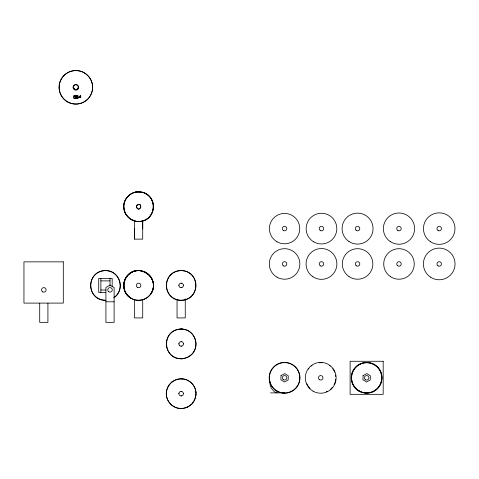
<?xml version="1.0" encoding="UTF-8"?>
<svg xmlns="http://www.w3.org/2000/svg" width="479" height="479" viewBox="0 0 479 479"><rect width="100%" height="100%" fill="white"/><g stroke="black" fill="none" stroke-linecap="round" stroke-linejoin="round"><path stroke-width="0.72" d="M125.402 199.881C120.007 209.317 128.21 222.31 139.042 221.502M142.712 228.86L142.712 220.783L142.712 239.135L134.509 239.135L134.509 228.86M195.971 394.642L195.893 391.876M123.768 206.257C123.822 199.066 129.797 192.57 136.958 191.905A3.227 3.227 0 0 1 137.162 191.887L137.796 191.834A6.005 6.005 0 0 1 138.144 191.822L143.431 192.612M178.883 285.448L178.912 285.089M178.883 343.91L178.912 343.551M178.883 393.666L178.912 393.307M142.652 220.945C157.836 217.574 156.07 193.061 140.527 191.935M195.971 394.588L194.618 399.929M140.682 221.364C152.999 220.322 158.022 202.755 148.179 195.3M166.608 390.69C164.674 398.911 171.111 407.731 179.517 408.425A4.646 4.646 0 0 0 179.703 408.437L180.338 408.491A5.993 5.993 0 0 0 180.685 408.503L181.188 408.509A6.598 6.598 0 0 0 181.517 408.509M166.644 390.511L168.363 386.128M166.482 391.361L166.656 390.457M77.73 97.644L77.742 97.614A2.09 2.09 0 0 0 77.808 97.093L77.808 97.015A0.922 0.922 0 0 1 76.365 97.141A1.174 1.174 0 0 1 76.389 95.596M167.279 338.629L167.482 338.12M128.683 274.407L132.557 271.886L136.958 270.689A3.323 3.323 0 0 1 137.168 270.671L137.796 270.623A5.999 5.999 0 0 1 138.144 270.605L138.647 270.599A6.161 6.161 0 0 1 139.054 270.605C124.217 269.312 117.912 291.669 131.222 298.327A14.849 14.849 0 0 0 153.46 285.448C153.657 277.646 146.796 270.629 139.006 270.605A6.598 6.598 0 0 0 138.641 270.599M125.402 278.67C120.48 287.388 126.989 299.477 136.958 300.201A3.323 3.323 0 0 0 137.168 300.219L137.796 300.273A5.999 5.999 0 0 0 138.144 300.285L138.641 300.297A6.598 6.598 0 0 0 138.976 300.291L139.042 300.285M194.618 399.929L192.055 403.749L188.397 406.623M125.732 199.27L128.701 195.606M125.732 278.06C136.132 259.642 162.944 278.796 150.37 294.513C154.765 289.011 154.37 280.449 149.514 275.365M168.333 386.17L169.327 384.685M168.794 385.439L171.284 382.571M144.191 299.207C149.693 297.052 153.531 291.358 153.46 285.448A14.849 14.849 0 0 0 131.186 272.587A14.849 14.849 0 0 0 131.186 298.309L130.635 297.974M128.701 274.389C121.882 280.155 122.277 291.956 129.546 297.202M171.219 382.625L171.901 382.05M183.223 358.615L187.624 357.274L190.756 355.232M190.72 355.268C200.617 347.778 195.474 330.169 183.098 329.187M128.701 195.606L131.725 193.504L135.449 192.157M171.434 382.446L175.098 380.104L179.493 378.907A3.227 3.227 0 0 1 179.703 378.889L180.338 378.835A6.005 6.005 0 0 1 180.685 378.823L181.188 378.817A6.598 6.598 0 0 1 181.517 378.817M113.757 297.746C125.348 290.831 120.169 271.042 106.697 270.653A3.88 3.88 0 0 0 106.446 270.635M183.098 408.383L187.672 407M187.624 407.03L188.445 406.599M144.239 299.189L140.682 300.153M185.529 407.845L185.864 407.743M177.667 329.474L179.493 329.151A4.263 4.263 0 0 1 179.709 329.133L180.338 329.085A5.999 5.999 0 0 1 180.685 329.067L181.188 329.061A6.598 6.598 0 0 1 181.517 329.067M176.829 379.458L177.721 379.218M135.18 192.211L136.084 192.025M177.721 329.462C161.866 332.288 163.441 357.807 179.517 358.669A4.646 4.646 0 0 0 179.703 358.687L180.338 358.735A5.993 5.993 0 0 0 180.685 358.747L181.188 358.759A6.598 6.598 0 0 0 181.517 358.753M142.766 220.915L140.539 221.382M135.952 192.049L136.952 191.911M140.64 300.159L139.862 300.243A3.874 3.874 0 0 1 139.611 300.261M183.134 358.621L182.391 358.705A3.874 3.874 0 0 1 182.152 358.723M183.134 408.377L182.391 408.461A5.089 5.089 0 0 1 182.062 408.479M137.006 191.905L138.239 191.816M136.713 191.935L137.473 191.857M135.892 221.256L136.958 221.418A4.281 4.281 0 0 0 137.168 221.436L137.796 221.484A5.999 5.999 0 0 0 138.144 221.502L138.641 221.508A6.598 6.598 0 0 0 138.976 221.502L140.652 221.37L139.862 221.454A3.886 3.886 0 0 1 139.611 221.472M181.152 287.717L181.505 287.687M181.152 346.179L181.505 346.149M181.152 395.935L181.505 395.905M138.844 221.508L139.766 221.466M105.721 300.291L105.673 300.291A14.849 14.849 0 0 1 91.261 281.047A14.849 14.849 0 0 1 114.038 273.335A14.849 14.849 0 0 1 114.283 297.375M138.844 300.297L139.766 300.249M181.583 300.285L181.517 300.291A6.598 6.598 0 0 1 181.176 300.297L180.685 300.285A5.999 5.999 0 0 1 180.338 300.273L179.709 300.225A3.323 3.323 0 0 1 179.505 300.207C162.249 298.818 162.261 272.084 179.493 270.689A3.221 3.221 0 0 1 179.703 270.671L180.332 270.623A5.91 5.91 0 0 1 180.697 270.605L181.188 270.599A6.161 6.161 0 0 1 181.595 270.605M181.385 300.297L182.307 300.249M181.385 358.759L182.307 358.711M181.385 408.509L182.307 408.467M138.647 191.81L138.156 191.822A5.916 5.916 0 0 0 137.79 191.834M100.877 280.88L110.014 280.88M100.877 290.011L105.889 290.011M105.446 292.483L98.71 292.483L98.71 278.413L112.182 278.413L112.182 286.855M105.913 301.8L114.11 301.8M270.515 392.882L284.58 392.882M140.592 191.941L139.85 191.863A3.868 3.868 0 0 0 139.611 191.845L139.006 191.816A6.598 6.598 0 0 0 138.641 191.81M138.844 191.81L139.688 191.851M181.385 270.599L182.307 270.641M138.844 270.599L139.766 270.641M105.673 270.599L106.601 270.641M181.385 329.061L182.307 329.103M181.385 378.817L182.307 378.859M181.152 283.179L181.505 283.203M181.152 341.641L181.505 341.665M181.152 391.397L181.505 391.421M139.611 270.635A3.874 3.874 0 0 1 139.862 270.653L140.592 270.731M182.152 329.097A3.874 3.874 0 0 1 182.403 329.115L183.158 329.199M182.152 378.853A3.868 3.868 0 0 1 182.403 378.865C189.45 379.338 195.552 385.451 195.953 392.511M140.67 270.743L145.083 272.084L148.867 274.707M277.143 392.882L274.413 391.798L271.677 388.637A16.232 16.232 0 0 1 270.94 387.242L270.725 386.775A13.663 13.663 0 0 1 270.192 385.302L269.39 377.805M178.697 358.555L179.493 358.663M135.312 221.136L135.994 221.274M135.228 221.118L130.102 218.825M143.413 192.612L144.185 192.899M144.053 192.845L148.197 195.318M130.15 218.861L126.246 214.879M126.282 214.933L124.342 210.76L123.768 206.198M152.077 200.396L152.37 201.072M183.397 285.089L183.421 285.448A2.269 2.269 0 0 1 180.02 287.412A2.269 2.269 0 0 1 180.02 283.478A2.269 2.269 0 0 1 183.421 285.448M183.397 343.551L183.421 343.91M183.397 393.307L183.421 393.666A2.269 2.269 0 0 1 180.02 395.63A2.269 2.269 0 0 1 180.02 391.696A2.269 2.269 0 0 1 183.421 393.666M185.253 298.836L185.253 317.924L177.05 317.924L177.05 299.573M142.712 299.573L142.712 317.924L134.509 317.924L134.509 299.573M134.509 220.783L134.509 239.135M110.014 278.413L110.014 285.915M100.877 278.413L100.877 292.483M47.918 303.267L47.918 322.349L39.715 322.349L39.715 303.267M77.975 88.196A2.293 2.293 0 0 1 73.754 88.196M75.401 98.189A1.042 1.042 0 0 1 73.886 98.339A0.952 0.952 0 0 1 73.568 97.704L73.958 97.662A0.898 0.898 0 0 0 74.155 98.129A0.659 0.659 0 0 0 75.077 98.033A0.856 0.856 0 0 0 75.095 96.956M75.407 96.686A1.18 1.18 0 0 1 75.413 98.195M75.442 96.65A1.042 1.042 0 0 0 74.119 96.584L74.275 95.74L75.508 95.74L75.508 95.345L73.958 95.345L73.628 97.015L74 97.075A0.713 0.713 0 0 1 75.107 96.944M77.646 98.375A0.97 0.97 0 0 1 76.43 98.393A0.976 0.976 0 0 1 76.149 97.8L76.532 97.758A0.898 0.898 0 0 0 76.694 98.159M78.053 97.854A1.06 1.06 0 0 1 77.676 98.417M78.011 97.842A2.964 2.964 0 0 0 78.047 95.962A1.024 1.024 0 0 0 76.377 95.584M77.724 97.638A1.317 1.317 0 0 1 77.622 97.961A0.838 0.838 0 0 1 77.394 98.189A0.629 0.629 0 0 1 76.706 98.153M77.604 95.806A0.85 0.85 0 0 1 77.76 96.369A0.772 0.772 0 0 1 77.61 96.908A0.647 0.647 0 0 1 76.664 96.884M76.7 96.848A0.719 0.719 0 0 1 76.658 95.866A0.719 0.719 0 0 1 77.634 95.758M105.889 300.285A6.161 6.161 0 0 1 105.482 300.291L104.991 300.285A5.91 5.91 0 0 1 104.626 300.273L103.997 300.225A3.221 3.221 0 0 1 103.799 300.201C86.549 298.824 86.543 272.084 103.787 270.689A3.317 3.317 0 0 1 104.003 270.671L104.632 270.623A5.999 5.999 0 0 1 104.979 270.605L105.47 270.599A6.598 6.598 0 0 1 105.811 270.599M139.521 270.629A5.083 5.083 0 0 1 139.85 270.647M137.79 270.623A5.91 5.91 0 0 1 138.156 270.605M136.964 270.689A3.221 3.221 0 0 1 137.162 270.671M139.521 191.839A5.083 5.083 0 0 1 139.85 191.863M182.062 270.629A5.083 5.083 0 0 1 182.391 270.647C200.228 271.629 200.084 299.327 182.403 300.243A3.874 3.874 0 0 1 182.152 300.261M181.188 329.061A6.155 6.155 0 0 1 181.595 329.067M182.062 329.091A5.083 5.083 0 0 1 182.391 329.109M180.332 329.085A5.904 5.904 0 0 1 180.697 329.067M179.517 329.151A4.664 4.664 0 0 1 179.703 329.133M179.709 358.687A4.736 4.736 0 0 1 179.517 358.669M181.595 358.747A6.155 6.155 0 0 1 181.188 358.759M182.391 358.705A5.089 5.089 0 0 1 182.062 358.723M180.697 358.747A5.91 5.91 0 0 1 180.332 358.735M181.188 378.817A6.161 6.161 0 0 1 181.595 378.823M182.062 378.847A5.083 5.083 0 0 1 182.391 378.865M180.332 378.835A5.898 5.898 0 0 1 180.697 378.823M182.403 408.461A3.874 3.874 0 0 1 182.152 408.479M179.709 408.437A4.736 4.736 0 0 1 179.517 408.425M181.595 408.503A6.155 6.155 0 0 1 181.188 408.509M180.697 408.503A5.91 5.91 0 0 1 180.332 408.491M335.737 379.158A15.077 15.077 0 0 1 334.114 384.727M332.426 387.307A15.077 15.077 0 0 1 330.223 389.511M327.642 391.199A15.077 15.077 0 0 1 326.271 391.822M310.057 388.463A15.077 15.077 0 0 1 306.895 383.817M308.392 369.123A15.077 15.077 0 0 1 309.015 368.303M311.218 366.1A15.077 15.077 0 0 1 312.039 365.477M319.361 362.789A15.077 15.077 0 0 1 322.074 362.789M329.396 365.477A15.077 15.077 0 0 1 330.223 366.1M332.743 368.71A15.077 15.077 0 0 1 334.737 372.255M335.545 375.063A15.077 15.077 0 0 1 335.737 376.452M281.011 375.584L280.868 379.781L284.436 382.002L288.142 380.027L288.286 375.823L284.718 373.602L281.011 375.584M363.082 375.584L362.944 379.781L366.513 382.002L370.219 380.027L370.357 375.823L366.794 373.602L363.082 375.584M136.455 205.958C139.03 215.945 144.407 199.39 136.455 205.958M80.346 95.872L79.55 96.986L80.346 96.986L80.346 95.872M80.406 95.375L79.245 97.273L80.346 97.273L80.646 97.86L80.981 96.986L80.646 96.986L80.406 95.375M110.014 285.143L105.913 287.508L105.913 322.349L114.11 322.349L114.11 287.508L110.014 285.143M78.867 97.524L78.538 97.86L78.867 97.524M63.306 261.851L23.95 261.851L23.95 303.099L63.306 303.099L63.306 261.851M383.182 361.274L350.119 361.274L350.119 394.337L383.182 394.337L383.182 361.274M365.531 379.745A2.239 2.239 0 0 0 368.896 377.805A2.239 2.239 0 0 0 365.531 375.865A2.239 2.239 0 0 0 365.531 379.745M358.945 391.151A15.412 15.412 0 0 0 382.062 377.805A15.412 15.412 0 0 0 358.945 364.459A15.412 15.412 0 0 0 358.945 391.151M359.112 390.864A15.077 15.077 0 0 0 381.727 377.805A15.077 15.077 0 0 0 359.112 364.747A15.077 15.077 0 0 0 359.112 390.864M42.685 291.837A2.269 2.269 0 0 0 46.086 289.873A2.269 2.269 0 0 0 42.685 287.909A2.269 2.269 0 0 0 42.685 291.837M67.521 101.764A16.687 16.687 0 0 0 92.549 87.31A16.687 16.687 0 0 0 67.521 72.862A16.687 16.687 0 0 0 67.521 101.764M74.233 89.627A2.832 2.832 0 0 0 78.682 87.567A2.832 2.832 0 0 0 74.676 84.741A2.832 2.832 0 0 0 74.233 89.627M67.455 101.883A16.825 16.825 0 0 0 92.687 87.31A16.825 16.825 0 0 0 67.455 72.742A16.825 16.825 0 0 0 67.455 101.883M74.688 89.202A2.353 2.353 0 0 0 78.215 87.166A2.353 2.353 0 0 0 74.688 85.13A2.353 2.353 0 0 0 74.688 89.202M108.877 291.837A2.269 2.269 0 0 0 112.284 289.873A2.269 2.269 0 0 0 108.877 287.909A2.269 2.269 0 0 0 108.877 291.837M137.479 287.412A2.269 2.269 0 0 0 140.88 285.448A2.269 2.269 0 0 0 137.479 283.478A2.269 2.269 0 0 0 137.479 287.412M137.479 208.622A2.269 2.269 0 0 0 140.88 206.659A2.269 2.269 0 0 0 137.479 204.695A2.269 2.269 0 0 0 137.479 208.622M131.186 219.52A14.849 14.849 0 0 0 153.46 206.659A14.849 14.849 0 0 0 131.186 193.797A14.849 14.849 0 0 0 131.186 219.52M173.727 298.309A14.849 14.849 0 0 0 196.001 285.448A14.849 14.849 0 0 0 173.727 272.587A14.849 14.849 0 0 0 173.727 298.309M173.727 356.771A14.849 14.849 0 0 0 196.001 343.91A14.849 14.849 0 0 0 173.727 331.049A14.849 14.849 0 0 0 173.727 356.771M179.727 345.67A2.269 2.269 0 0 0 183.397 344.263A2.269 2.269 0 0 0 180.338 341.79A2.269 2.269 0 0 0 179.727 345.67M173.727 406.521A14.849 14.849 0 0 0 196.001 393.666A14.849 14.849 0 0 0 173.727 380.805A14.849 14.849 0 0 0 173.727 406.521M283.454 265.887A2.239 2.239 0 0 0 286.819 263.947A2.239 2.239 0 0 0 283.454 262.007A2.239 2.239 0 0 0 283.454 265.887M437.962 265.803A2.239 2.239 0 0 0 441.458 264.109A2.239 2.239 0 0 0 438.243 261.929A2.239 2.239 0 0 0 437.962 265.803M438.099 230.555A2.239 2.239 0 0 0 441.458 228.609A2.239 2.239 0 0 0 438.099 226.669A2.239 2.239 0 0 0 438.099 230.555M430.387 241.661A15.759 15.759 0 0 0 454.942 229.734A15.759 15.759 0 0 0 432.333 214.436A15.759 15.759 0 0 0 430.387 241.661M430.346 277.054A15.831 15.831 0 0 0 455.008 265.073A15.831 15.831 0 0 0 432.303 249.709A15.831 15.831 0 0 0 430.346 277.054M397.732 265.803A2.239 2.239 0 0 0 401.228 264.109A2.239 2.239 0 0 0 398.013 261.929A2.239 2.239 0 0 0 397.732 265.803M397.869 230.555A2.239 2.239 0 0 0 401.234 228.609A2.239 2.239 0 0 0 397.869 226.669A2.239 2.239 0 0 0 397.869 230.555M320.349 230.555A2.239 2.239 0 0 0 323.708 228.609A2.239 2.239 0 0 0 320.349 226.669A2.239 2.239 0 0 0 320.349 230.555M356.454 230.555A2.239 2.239 0 0 0 359.813 228.609A2.239 2.239 0 0 0 356.454 226.669A2.239 2.239 0 0 0 356.454 230.555M356.316 265.803A2.239 2.239 0 0 0 359.813 264.109A2.239 2.239 0 0 0 356.598 261.929A2.239 2.239 0 0 0 356.316 265.803M320.349 265.887A2.239 2.239 0 0 0 323.708 263.947A2.239 2.239 0 0 0 320.349 262.007A2.239 2.239 0 0 0 320.349 265.887M283.454 230.555A2.239 2.239 0 0 0 286.819 228.609A2.239 2.239 0 0 0 283.454 226.669A2.239 2.239 0 0 0 283.454 230.555M390.235 241.548A15.621 15.621 0 0 0 414.569 229.728A15.621 15.621 0 0 0 392.163 214.562A15.621 15.621 0 0 0 390.235 241.548M390.433 276.593A15.268 15.268 0 0 0 414.221 265.037A15.268 15.268 0 0 0 392.319 250.212A15.268 15.268 0 0 0 390.433 276.593M348.898 241.434A15.478 15.478 0 0 0 373.015 229.716A15.478 15.478 0 0 0 350.808 214.688A15.478 15.478 0 0 0 348.898 241.434M313.799 241.895A15.34 15.34 0 0 0 336.809 228.609A15.34 15.34 0 0 0 313.799 215.328A15.34 15.34 0 0 0 313.799 241.895M312.835 276.706A15.412 15.412 0 0 0 336.839 265.043A15.412 15.412 0 0 0 314.739 250.086A15.412 15.412 0 0 0 312.835 276.706M349.017 276.593A15.268 15.268 0 0 0 372.806 265.037A15.268 15.268 0 0 0 350.903 250.212A15.268 15.268 0 0 0 349.017 276.593M276.982 241.763A15.184 15.184 0 0 0 299.764 228.609A15.184 15.184 0 0 0 276.982 215.46A15.184 15.184 0 0 0 276.982 241.763M276.94 277.167A15.268 15.268 0 0 0 299.848 263.947A15.268 15.268 0 0 0 276.94 250.721A15.268 15.268 0 0 0 276.94 277.167M276.982 390.954A15.184 15.184 0 0 0 299.764 377.805A15.184 15.184 0 0 0 276.982 364.651A15.184 15.184 0 0 0 276.982 390.954M283.454 379.745A2.239 2.239 0 0 0 286.819 377.805A2.239 2.239 0 0 0 283.454 375.865A2.239 2.239 0 0 0 283.454 379.745M276.874 391.151A15.412 15.412 0 0 0 299.986 377.805A15.412 15.412 0 0 0 276.874 364.459A15.412 15.412 0 0 0 276.874 391.151M358.142 390.379A15.184 15.184 0 0 0 381.799 378.889A15.184 15.184 0 0 0 360.016 364.142A15.184 15.184 0 0 0 358.142 390.379M313.015 391.151A15.412 15.412 0 0 0 336.126 377.805A15.412 15.412 0 0 0 313.015 364.459A15.412 15.412 0 0 0 313.015 391.151M319.601 379.745A2.239 2.239 0 0 0 322.96 377.805A2.239 2.239 0 0 0 319.601 375.865A2.239 2.239 0 0 0 319.601 379.745"/></g></svg>
